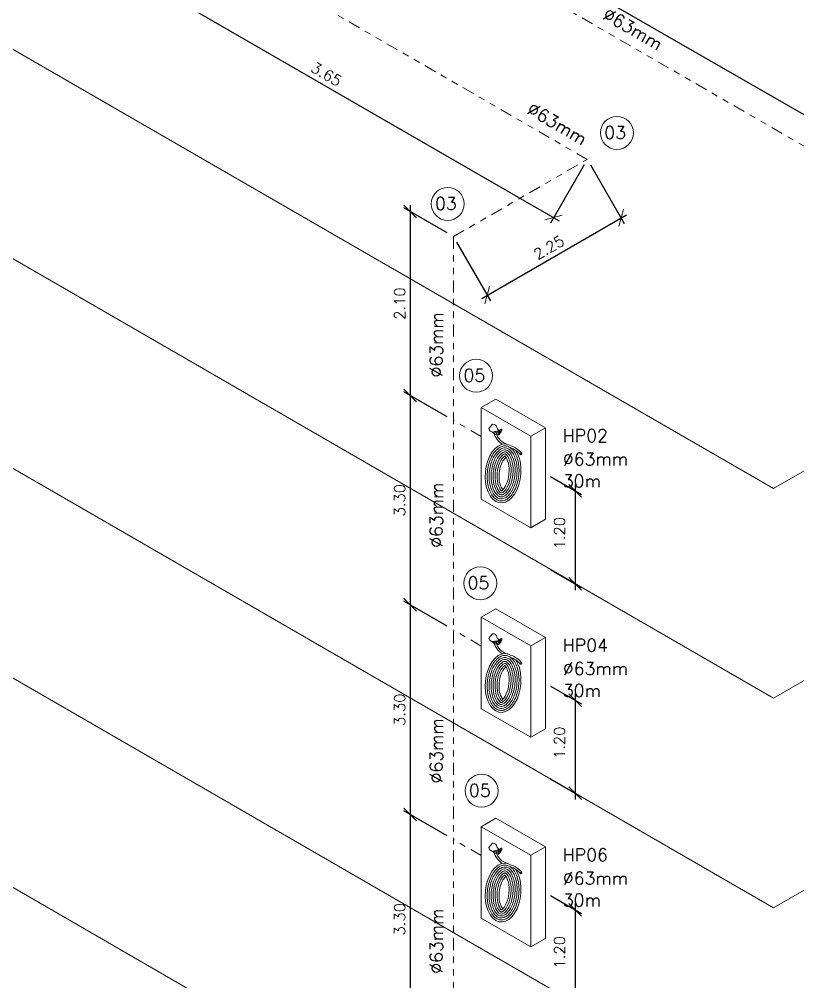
# Model space of a CAD drawing. Header units: millimetres. Extents: x 521 to 1055, y 261 to 520.
# Drawn here: x 968.72 to 980.99, y 366.15 to 381.31 of the extents above; entities that cross this region are included whole.
import ezdxf

# ---------------------------------------------------------------- set-up
doc = ezdxf.new("R2010")
doc.units = ezdxf.units.MM
doc.linetypes.add('CONTINU', pattern=[0])
doc.linetypes.add('DIVIDE2', pattern=[15.875, 6.35, -3.175, 0, -3.175, 0, -3.175])
doc.layers.add('0.1', color=8, linetype='Continuous', lineweight=13)
doc.styles.add('ROMANS', font='romans')
doc.dimstyles.new('Fares Eng - 50', dxfattribs={"dimscale": 2, "dimtxt": 0.085, "dimasz": 0.1, "dimexe": 0.05, "dimexo": 0.05, "dimgap": 0.04, "dimtad": 1, "dimzin": 4, "dimdsep": 46, "dimtxsty": 'ROMANS', "dimblk1": 'OBLIQUE', "dimblk2": 'OBLIQUE', "dimsah": 1, "dimcen": 0.05, "dimdle": 0.05, "dimclrd": 8, "dimclre": 8, "dimclrt": 8, "dimaunit": 1, "dimadec": 0, "dimazin": 0, "dimtfac": 1, "dimtix": 1, "dimtmove": 2, "dimatfit": 0, "dimldrblk": 'OPEN90', "dimfxl": 1, "dimtolj": 1, "dimtzin": 0, "dimarcsym": 0})

# ---------------------------------------------------------------- blocks, each defined once
blk = doc.blocks.new('_OBLIQUE')
at = {"color": 0, "linetype": 'ByBlock'}
blk.add_line((-0.5, -0.5), (0.5, 0.5), dxfattribs=at)
blk = doc.blocks.new('*D2271')
at = {"layer": '0.1', "color": 8, "lineweight": -2, "transparency": 16777216}
for p, q in [((974.879, 375.482), (974.879, 371.982)), ((975.461, 375.046), (974.779, 375.44)), ((975.461, 371.746), (974.779, 372.14))]:
    blk.add_line(p, q, dxfattribs=at)
at = {"layer": 'DEFPOINTS', "color": 0, "lineweight": -2, "transparency": 16777216}
for p in [(975.561, 374.988), (974.879, 372.082), (975.561, 371.688)]:
    blk.add_point(p, dxfattribs=at)
at = {"layer": '0.1', "color": 8, "lineweight": -2, "transparency": 16777216, "xscale": 0.2, "yscale": 0.2, "zscale": 0.2}
for p, rotation in [((974.879, 375.382), 90), ((974.879, 372.082), 270)]:
    blk.add_blockref('_OBLIQUE', p, dxfattribs=dict(at, rotation=rotation))
at = {"layer": '0.1', "color": 8, "transparency": 16777216, "insert": (974.714, 373.732), "char_height": 0.17, "attachment_point": 5, "rotation": 90, "style": 'ROMANS'}
blk.add_mtext('\\A1;3.30', dxfattribs=at)
blk = doc.blocks.new('_Open90')
at = {"color": 0, "linetype": 'ByBlock', "lineweight": -2}
for p, q in [((0, 0), (-1, 0)), ((-0.5, 0.5), (0, 0)), ((0, 0), (-0.5, -0.5))]:
    blk.add_line(p, q, dxfattribs=at)
blk = doc.blocks.new('*D2272')
at = {"layer": '0.1', "color": 8, "lineweight": -2, "transparency": 16777216}
for p, q in [((974.879, 378.377), (974.879, 375.282)), ((975.461, 377.941), (974.779, 378.334)), ((975.461, 375.046), (974.779, 375.44))]:
    blk.add_line(p, q, dxfattribs=at)
at = {"layer": 'DEFPOINTS', "color": 0, "lineweight": -2, "transparency": 16777216}
for p in [(975.561, 377.883), (974.879, 375.382), (975.561, 374.988)]:
    blk.add_point(p, dxfattribs=at)
at = {"layer": '0.1', "color": 8, "lineweight": -2, "transparency": 16777216, "xscale": 0.2, "yscale": 0.2, "zscale": 0.2}
for p, rotation in [((974.879, 378.277), 90), ((974.879, 375.382), 270)]:
    blk.add_blockref('_OBLIQUE', p, dxfattribs=dict(at, rotation=rotation))
at = {"layer": '0.1', "color": 8, "transparency": 16777216, "insert": (974.714, 376.829), "char_height": 0.17, "attachment_point": 5, "rotation": 90, "style": 'ROMANS'}
blk.add_mtext('\\A1;2.10', dxfattribs=at)
blk = doc.blocks.new('*D2273')
at = {"layer": '0.1', "color": 8, "linetype": 'CONTINU', "lineweight": -2, "transparency": 16777216}
for p, q in [((975.461, 371.746), (974.779, 372.14)), ((974.879, 372.182), (974.879, 368.682)), ((975.461, 368.446), (974.779, 368.84))]:
    blk.add_line(p, q, dxfattribs=at)
at = {"layer": 'DEFPOINTS', "color": 0, "linetype": 'CONTINU', "lineweight": -2, "transparency": 16777216}
for p in [(975.561, 371.688), (974.879, 368.782), (975.561, 368.388)]:
    blk.add_point(p, dxfattribs=at)
at = {"layer": '0.1', "color": 8, "linetype": 'CONTINU', "lineweight": -2, "transparency": 16777216, "xscale": 0.2, "yscale": 0.2, "zscale": 0.2}
for p, rotation in [((974.879, 372.082), 90), ((974.879, 368.782), 270)]:
    blk.add_blockref('_OBLIQUE', p, dxfattribs=dict(at, rotation=rotation))
at = {"layer": '0.1', "color": 8, "linetype": 'CONTINU', "lineweight": -2, "transparency": 16777216, "insert": (974.714, 370.432), "char_height": 0.17, "attachment_point": 5, "rotation": 90, "style": 'ROMANS'}
blk.add_mtext('\\A1;3.30', dxfattribs=at)
blk = doc.blocks.new('*D2274')
at = {"layer": '0.1', "color": 8, "linetype": 'CONTINU', "lineweight": -2, "transparency": 16777216}
for p, q in [((975.461, 368.446), (974.779, 368.84)), ((974.879, 368.882), (974.879, 365.382)), ((975.461, 365.146), (974.779, 365.54))]:
    blk.add_line(p, q, dxfattribs=at)
at = {"layer": 'DEFPOINTS', "color": 0, "linetype": 'CONTINU', "lineweight": -2, "transparency": 16777216}
for p in [(975.561, 368.388), (974.879, 365.482), (975.561, 365.088)]:
    blk.add_point(p, dxfattribs=at)
at = {"layer": '0.1', "color": 8, "linetype": 'CONTINU', "lineweight": -2, "transparency": 16777216, "xscale": 0.2, "yscale": 0.2, "zscale": 0.2}
for p, rotation in [((974.879, 368.782), 90), ((974.879, 365.482), 270)]:
    blk.add_blockref('_OBLIQUE', p, dxfattribs=dict(at, rotation=rotation))
at = {"layer": '0.1', "color": 8, "linetype": 'CONTINU', "lineweight": -2, "transparency": 16777216, "insert": (974.714, 367.132), "char_height": 0.17, "attachment_point": 5, "rotation": 90, "style": 'ROMANS'}
blk.add_mtext('\\A1;3.30', dxfattribs=at)
blk = doc.blocks.new('*D2284')
at = {"layer": '0.1', "color": 8, "linetype": 'CONTINU', "lineweight": -2, "transparency": 16777216}
for p, q in [((977.088, 367.506), (977.58, 367.223)), ((977.48, 367.381), (977.48, 365.716)), ((977.088, 366.042), (977.58, 365.759))]:
    blk.add_line(p, q, dxfattribs=at)
at = {"layer": 'DEFPOINTS', "color": 0, "linetype": 'CONTINU', "lineweight": -2, "transparency": 16777216}
for p in [(976.988, 367.564), (976.988, 366.1), (977.48, 365.816)]:
    blk.add_point(p, dxfattribs=at)
at = {"layer": '0.1', "color": 8, "linetype": 'CONTINU', "lineweight": -2, "transparency": 16777216, "xscale": 0.2, "yscale": 0.2, "zscale": 0.2}
for p, rotation in [((977.48, 367.281), 90), ((977.48, 365.816), 270)]:
    blk.add_blockref('_OBLIQUE', p, dxfattribs=dict(at, rotation=rotation))
at = {"layer": '0.1', "color": 8, "linetype": 'CONTINU', "lineweight": -2, "transparency": 16777216, "insert": (977.232, 366.612), "char_height": 0.17, "attachment_point": 5, "rotation": 90, "style": 'ROMANS'}
blk.add_mtext('\\A1;1.20', dxfattribs=at)
blk = doc.blocks.new('*D2285')
at = {"layer": '0.1', "color": 8, "linetype": 'CONTINU', "lineweight": -2, "transparency": 16777216}
for p, q in [((977.088, 370.806), (977.58, 370.523)), ((977.48, 370.681), (977.48, 369.016)), ((977.088, 369.342), (977.58, 369.059))]:
    blk.add_line(p, q, dxfattribs=at)
at = {"layer": 'DEFPOINTS', "color": 0, "linetype": 'CONTINU', "lineweight": -2, "transparency": 16777216}
for p in [(976.988, 370.864), (976.988, 369.4), (977.48, 369.116)]:
    blk.add_point(p, dxfattribs=at)
at = {"layer": '0.1', "color": 8, "linetype": 'CONTINU', "lineweight": -2, "transparency": 16777216, "xscale": 0.2, "yscale": 0.2, "zscale": 0.2}
for p, rotation in [((977.48, 370.581), 90), ((977.48, 369.116), 270)]:
    blk.add_blockref('_OBLIQUE', p, dxfattribs=dict(at, rotation=rotation))
at = {"layer": '0.1', "color": 8, "linetype": 'CONTINU', "lineweight": -2, "transparency": 16777216, "insert": (977.232, 369.912), "char_height": 0.17, "attachment_point": 5, "rotation": 90, "style": 'ROMANS'}
blk.add_mtext('\\A1;1.20', dxfattribs=at)
blk = doc.blocks.new('*D2286')
at = {"layer": '0.1', "color": 8, "linetype": 'CONTINU', "lineweight": -2, "transparency": 16777216}
for p, q in [((977.088, 374.106), (977.58, 373.823)), ((977.48, 373.981), (977.48, 372.316)), ((977.088, 372.642), (977.58, 372.359))]:
    blk.add_line(p, q, dxfattribs=at)
at = {"layer": 'DEFPOINTS', "color": 0, "linetype": 'CONTINU', "lineweight": -2, "transparency": 16777216}
for p in [(976.988, 374.164), (976.988, 372.7), (977.48, 372.416)]:
    blk.add_point(p, dxfattribs=at)
at = {"layer": '0.1', "color": 8, "linetype": 'CONTINU', "lineweight": -2, "transparency": 16777216, "xscale": 0.2, "yscale": 0.2, "zscale": 0.2}
for p, rotation in [((977.48, 373.881), 90), ((977.48, 372.416), 270)]:
    blk.add_blockref('_OBLIQUE', p, dxfattribs=dict(at, rotation=rotation))
at = {"layer": '0.1', "color": 8, "linetype": 'CONTINU', "lineweight": -2, "transparency": 16777216, "insert": (977.232, 373.212), "char_height": 0.17, "attachment_point": 5, "rotation": 90, "style": 'ROMANS'}
blk.add_mtext('\\A1;1.20', dxfattribs=at)
blk = doc.blocks.new('*D3155')
at = {"layer": '0.1', "color": 8, "linetype": 'CONTINU', "lineweight": -2, "transparency": 16777216}
for p, q in [((971.821, 384.772), (972.034, 385.142)), ((984.031, 378.1), (971.898, 385.105)), ((983.781, 377.867), (983.994, 378.236))]:
    blk.add_line(p, q, dxfattribs=at)
at = {"layer": 'DEFPOINTS', "color": 0, "linetype": 'CONTINU', "lineweight": -2, "transparency": 16777216}
for p in [(971.984, 385.055), (971.771, 384.686), (983.731, 377.78)]:
    blk.add_point(p, dxfattribs=at)
at = {"layer": '0.1', "color": 8, "linetype": 'CONTINU', "lineweight": -2, "transparency": 16777216, "xscale": 0.2, "yscale": 0.2, "zscale": 0.2}
for p, rotation in [((971.984, 385.055), 150.0000000000025), ((983.944, 378.15), 330.0000000000025)]:
    blk.add_blockref('_OBLIQUE', p, dxfattribs=dict(at, rotation=rotation))
at = {"layer": '0.1', "color": 8, "linetype": 'CONTINU', "lineweight": -2, "transparency": 16777216, "insert": (978.047, 381.745), "char_height": 0.17, "attachment_point": 5, "rotation": 330, "style": 'ROMANS'}
blk.add_mtext('\\A1;6.65', dxfattribs=at)
blk = doc.blocks.new('*D3157')
at = {"layer": '0.1', "color": 8, "linetype": 'CONTINU', "lineweight": -2, "transparency": 16777216}
for p, q in [((970.291, 383.243), (969.761, 382.326)), ((969.725, 382.463), (977.225, 378.132)), ((977.618, 379.013), (977.089, 378.096))]:
    blk.add_line(p, q, dxfattribs=at)
at = {"layer": 'DEFPOINTS', "color": 0, "linetype": 'CONTINU', "lineweight": -2, "transparency": 16777216}
for p in [(970.341, 383.33), (977.668, 379.099), (977.139, 378.182)]:
    blk.add_point(p, dxfattribs=at)
at = {"layer": '0.1', "color": 8, "linetype": 'CONTINU', "lineweight": -2, "transparency": 16777216, "xscale": 0.2, "yscale": 0.2, "zscale": 0.2}
for p, rotation in [((969.811, 382.413), 150.0000000000027), ((977.139, 378.182), 330.0000000000027)]:
    blk.add_blockref('_OBLIQUE', p, dxfattribs=dict(at, rotation=rotation))
at = {"layer": '0.1', "color": 8, "linetype": 'CONTINU', "lineweight": -2, "transparency": 16777216, "insert": (973.558, 380.441), "char_height": 0.17, "attachment_point": 5, "rotation": 330, "style": 'ROMANS'}
blk.add_mtext('\\A1;3.65', dxfattribs=at)
blk = doc.blocks.new('*D3158')
at = {"layer": '0.1', "color": 8, "linetype": 'CONTINU', "lineweight": -2, "transparency": 16777216}
for p, q in [((977.718, 379.013), (978.251, 378.09)), ((976.007, 376.91), (978.287, 378.227)), ((975.611, 377.796), (976.144, 376.874))]:
    blk.add_line(p, q, dxfattribs=at)
at = {"layer": 'DEFPOINTS', "color": 0, "linetype": 'CONTINU', "lineweight": -2, "transparency": 16777216}
for p in [(977.668, 379.099), (978.201, 378.177), (975.561, 377.883)]:
    blk.add_point(p, dxfattribs=at)
at = {"layer": '0.1', "color": 8, "linetype": 'CONTINU', "lineweight": -2, "transparency": 16777216, "xscale": 0.2, "yscale": 0.2, "zscale": 0.2}
for p, rotation in [((978.201, 378.177), 29.99999999999559), ((976.094, 376.96), 209.9999999999956)]:
    blk.add_blockref('_OBLIQUE', p, dxfattribs=dict(at, rotation=rotation))
at = {"layer": '0.1', "color": 8, "linetype": 'CONTINU', "lineweight": -2, "transparency": 16777216, "insert": (977.065, 377.712), "char_height": 0.17, "attachment_point": 5, "rotation": 30, "style": 'ROMANS'}
blk.add_mtext('\\A1;2.25', dxfattribs=at)

msp = doc.modelspace()

# ---------------------------------------------------------------- linework, layer by layer
at = {"layer": '0.1', "color": 8}
for p, q in [((980.60132, 373.91416), (953.04975, 389.82106)), ((980.60132, 370.61416), (953.04975, 386.52106)), ((980.60132, 367.31416), (953.04975, 383.22106)), ((980.60132, 373.91416), (993.25196, 381.21802)), ((980.60132, 364.01416), (953.04975, 379.92106)), ((980.60132, 370.61416), (993.25196, 377.91802)), ((980.60132, 360.71416), (953.04975, 376.62106)), ((975.99888, 375.19004), (976.22855, 375.32264)), ((977.00855, 374.87231), (976.22855, 375.32264)), ((975.99888, 375.19004), (976.77888, 374.73971)), ((975.99888, 375.19004), (975.99888, 373.74898)), ((976.17617, 374.92911), (976.12049, 374.86102)), ((976.77888, 374.73971), (977.00855, 374.87231)), ((977.00855, 373.43124), (977.00855, 374.87231)), ((976.23727, 374.83695), (976.23756, 374.83678)), ((976.28349, 374.799), (976.2603, 374.77791)), ((976.27696, 374.81374), (976.26366, 374.8203)), ((976.27923, 374.81906), (976.26771, 374.82571)), ((976.28968, 374.79643), (976.28536, 374.7704)), ((976.29287, 374.81574), (976.29727, 374.84243)), ((976.29907, 374.81329), (976.32108, 374.83366)), ((976.77888, 374.73971), (976.77888, 373.29864)), ((980.60132, 367.31416), (993.25196, 374.61802)), ((975.99888, 371.89004), (976.22855, 372.02264)), ((977.00855, 371.57231), (976.22855, 372.02264)), ((975.99888, 371.89004), (976.77888, 371.43971)), ((975.99888, 371.89004), (975.99888, 370.44898)), ((976.17617, 371.62911), (976.12049, 371.56102)), ((976.23727, 371.53695), (976.23756, 371.53678)), ((976.27923, 371.51906), (976.26771, 371.52571)), ((976.29287, 371.51574), (976.29727, 371.54243)), ((976.29907, 371.51329), (976.32108, 371.53366)), ((976.77888, 371.43971), (977.00855, 371.57231)), ((977.00855, 370.13124), (977.00855, 371.57231)), ((976.28349, 371.499), (976.2603, 371.47791)), ((976.27696, 371.51374), (976.26366, 371.5203)), ((976.28968, 371.49643), (976.28536, 371.4704)), ((976.77888, 371.43971), (976.77888, 369.99864)), ((975.99888, 368.59004), (976.22855, 368.72264)), ((977.00855, 368.27231), (976.22855, 368.72264)), ((975.99888, 368.59004), (976.77888, 368.13971)), ((975.99888, 368.59004), (975.99888, 367.14898)), ((976.17617, 368.32911), (976.12049, 368.26102)), ((976.23727, 368.23695), (976.23756, 368.23678)), ((976.28349, 368.199), (976.2603, 368.17791)), ((976.27696, 368.21374), (976.26366, 368.2203)), ((976.27923, 368.21906), (976.26771, 368.22571)), ((976.28968, 368.19643), (976.28536, 368.1704)), ((976.29287, 368.21574), (976.29727, 368.24243)), ((976.29907, 368.21329), (976.32108, 368.23366)), ((976.77888, 368.13971), (977.00855, 368.27231)), ((977.00855, 366.83124), (977.00855, 368.27231)), ((976.77888, 368.13971), (976.77888, 366.69864))]:
    msp.add_line(p, q, dxfattribs=at)
at = {"layer": '0.1', "color": 254, "linetype": 'DIVIDE2', "ltscale": 0.03}
for p, q in [((983.73117, 377.78042), (971.77089, 384.68569)), ((977.6681, 379.09928), (970.34069, 383.32976)), ((975.56105, 377.88277), (977.6681, 379.09928)), ((975.56105, 377.88277), (975.56105, 351.8882)), ((975.99888, 374.73542), (975.56105, 374.9882)), ((975.99888, 371.43542), (975.56105, 371.6882)), ((975.99888, 368.13542), (975.56105, 368.3882))]:
    msp.add_line(p, q, dxfattribs=at)
at = {"layer": '0.1', "color": 8}
for points in [[(977.00855, 373.43124), (976.77888, 373.29864), (975.99888, 373.74898)], [(977.00855, 370.13124), (976.77888, 369.99864), (975.99888, 370.44898)], [(977.00855, 366.83124), (976.77888, 366.69864), (975.99888, 367.14898)]]:
    msp.add_lwpolyline(points, dxfattribs=at)
at = {"layer": '0.1', "color": 8, "linetype": 'Continuous'}
for centre in [(978.13708, 379.51694), (975.47046, 378.39833), (975.91799, 375.69241), (975.98298, 372.42442), (976.00464, 369.15642)]:
    msp.add_circle(centre, 0.25988, dxfattribs=at)
at = {"layer": '0.1', "color": 8}
for centre, radius, start, end in [((976.1826, 374.86704), 0.0624, 185.538833, 297.14844), ((976.1826, 374.86704), 0.0624, 7.953227, 95.916387), ((976.30435, 374.89493), 0.06296, 197.807499, 241.159892), ((976.1165, 374.71106), 0.1065, 34.264177, 65.508195), ((976.47787, 374.85519), 0.2841, 193.034159, 238.483063), ((976.22654, 374.75048), 0.06296, 61.341925, 104.217642), ((976.47787, 374.85519), 0.2529, 193.034159, 256.569338), ((976.24983, 374.80436), 0.01657, 149.385657, 212.525066), ((976.26719, 374.82188), 0.00386, 82.296406, 204.235752), ((976.3698, 374.26264), 0.30839, 38.352896, 72.786931), ((976.3698, 374.26264), 0.33959, 38.352896, 72.786931), ((976.1826, 371.56704), 0.0624, 185.538833, 297.14844), ((976.1826, 371.56704), 0.0624, 7.953227, 95.916387), ((976.30435, 371.59493), 0.06296, 197.807499, 241.159892), ((976.26719, 371.52188), 0.00386, 82.296406, 204.235752), ((976.1165, 371.41106), 0.1065, 34.264177, 65.508195), ((976.47787, 371.55519), 0.2841, 193.034159, 238.483063), ((976.22654, 371.45048), 0.06296, 61.341925, 104.217642), ((976.47787, 371.55519), 0.2529, 193.034159, 256.569338), ((976.24983, 371.50436), 0.01657, 149.385657, 212.525066), ((976.3698, 370.96264), 0.30839, 38.352896, 72.786931), ((976.3698, 370.96264), 0.33959, 38.352896, 72.786931), ((976.1826, 368.26704), 0.0624, 185.538833, 297.14844), ((976.1165, 368.11106), 0.1065, 34.264177, 65.508195), ((976.1826, 368.26704), 0.0624, 7.953227, 95.916387), ((976.47787, 368.25519), 0.2841, 193.034159, 238.483063), ((976.22654, 368.15048), 0.06296, 61.341925, 104.217642), ((976.47787, 368.25519), 0.2529, 193.034159, 256.569338), ((976.24983, 368.20436), 0.01657, 149.385657, 212.525066), ((976.30435, 368.29493), 0.06296, 197.807499, 241.159892), ((976.26719, 368.22188), 0.00386, 82.296406, 204.235752), ((976.3698, 367.66264), 0.30839, 38.352896, 72.786931), ((976.3698, 367.66264), 0.33959, 38.352896, 72.786931)]:
    msp.add_arc(centre, radius, start, end, dxfattribs=at)
at = {"layer": '0.1', "color": 8, "extrusion": (0, 0, -1)}
for centre, major_axis, ratio in [((976.22124, 374.783), (0.01677, 0.01086), 0.66520438), ((976.26562, 374.82272), (-0.00859, -0.01716), 0.25559172), ((976.29128, 374.80609), (0.02838, 0.04733), 0.2938919), ((976.29128, 374.80609), (0.00627, 0.01045), 0.44345476), ((976.62657, 374.46144), (0.0116, 0.0087), 0.82211734), ((976.26562, 371.52272), (-0.00859, -0.01716), 0.25559172), ((976.29128, 371.50609), (0.02838, 0.04733), 0.2938919), ((976.22124, 371.483), (0.01677, 0.01086), 0.66520438), ((976.29128, 371.50609), (0.00627, 0.01045), 0.44345476), ((976.62657, 371.16144), (0.0116, 0.0087), 0.82211734), ((976.22124, 368.183), (0.01677, 0.01086), 0.66520438), ((976.26562, 368.22272), (-0.00859, -0.01716), 0.25559172), ((976.29128, 368.20609), (0.02838, 0.04733), 0.2938919), ((976.29128, 368.20609), (0.00627, 0.01045), 0.44345476), ((976.62657, 367.86144), (0.0116, 0.0087), 0.82211734)]:
    msp.add_ellipse(centre, major_axis=major_axis, ratio=ratio, dxfattribs=at)
for centre in [(976.34283, 374.154), (976.34283, 370.854), (976.34283, 367.554)]:
    msp.add_ellipse(centre, major_axis=(0.0444, 0.46329), ratio=0.60251599, start_param=0.59697698, end_param=6.59329494, dxfattribs=at)
at = {"layer": '0.1', "color": 8}
for points, knots in [([(976.38425, 374.58623), (976.40213, 374.58451), (976.42057, 374.57925), (976.45802, 374.55922), (976.47697, 374.54433), (976.53026, 374.48428), (976.5609, 374.42158), (976.5944, 374.27865), (976.59797, 374.20393), (976.58385, 374.05652), (976.56615, 373.98384), (976.50611, 373.84988), (976.46412, 373.79413), (976.4004, 373.74529), (976.37896, 373.73428), (976.33839, 373.72172), (976.31929, 373.72006), (976.28353, 373.72348), (976.2651, 373.72874), (976.22765, 373.74878), (976.2087, 373.76366), (976.15541, 373.82372), (976.12477, 373.88642), (976.09127, 374.02935), (976.08769, 374.10407), (976.10181, 374.25147), (976.11952, 374.32415), (976.17955, 374.45812), (976.22154, 374.51386), (976.28527, 374.5627), (976.3067, 374.57372), (976.34727, 374.58628), (976.36637, 374.58794), (976.38425, 374.58623)], [0, 0, 0, 0, 0.26179939, 0.26179939, 0.52359878, 0.52359878, 1.04719755, 1.04719755, 1.57079633, 1.57079633, 2.0943951, 2.0943951, 2.61799388, 2.61799388, 2.87979327, 2.87979327, 3.14159265, 3.14159265, 3.40339204, 3.40339204, 3.66519143, 3.66519143, 4.1887902, 4.1887902, 4.71238898, 4.71238898, 5.23598776, 5.23598776, 5.75958653, 5.75958653, 6.02138592, 6.02138592, 6.28318531, 6.28318531, 6.28318531, 6.28318531]), ([(976.38127, 374.55517), (976.39515, 374.55384), (976.40937, 374.54986), (976.43978, 374.53359), (976.45585, 374.52112), (976.50247, 374.46858), (976.5314, 374.41071), (976.56314, 374.27527), (976.56663, 374.20388), (976.55308, 374.06253), (976.53588, 373.99259), (976.47944, 373.86665), (976.43992, 373.8149), (976.38403, 373.77206), (976.36591, 373.7629), (976.333, 373.75271), (976.31826, 373.7515), (976.29052, 373.75416), (976.27629, 373.75814), (976.24588, 373.7744), (976.22981, 373.78688), (976.18319, 373.83941), (976.15427, 373.89728), (976.12252, 374.03272), (976.11904, 374.10412), (976.13258, 374.24547), (976.14979, 374.31541), (976.20622, 374.44135), (976.24574, 374.4931), (976.30163, 374.53594), (976.31975, 374.5451), (976.35266, 374.55529), (976.3674, 374.5565), (976.38127, 374.55517)], [0, 0, 0, 0, 0.26179939, 0.26179939, 0.52359878, 0.52359878, 1.04719755, 1.04719755, 1.57079633, 1.57079633, 2.0943951, 2.0943951, 2.61799388, 2.61799388, 2.87979327, 2.87979327, 3.14159265, 3.14159265, 3.40339204, 3.40339204, 3.66519143, 3.66519143, 4.1887902, 4.1887902, 4.71238898, 4.71238898, 5.23598776, 5.23598776, 5.75958653, 5.75958653, 6.02138592, 6.02138592, 6.28318531, 6.28318531, 6.28318531, 6.28318531]), ([(976.3783, 374.52411), (976.3883, 374.52315), (976.3982, 374.52045), (976.42152, 374.50798), (976.43476, 374.49788), (976.47466, 374.45292), (976.5019, 374.39984), (976.53189, 374.27191), (976.53528, 374.20385), (976.52231, 374.0685), (976.50557, 374.00125), (976.4528, 373.8835), (976.41571, 373.83564), (976.36767, 373.79883), (976.35283, 373.79151), (976.32763, 373.78371), (976.31736, 373.78293), (976.29737, 373.78484), (976.28746, 373.78755), (976.26415, 373.80002), (976.25091, 373.81011), (976.211, 373.85508), (976.18376, 373.90816), (976.15378, 374.03609), (976.15038, 374.10414), (976.16335, 374.23949), (976.18009, 374.30675), (976.23286, 374.42449), (976.26996, 374.47235), (976.31799, 374.50916), (976.33283, 374.51649), (976.35803, 374.52429), (976.3683, 374.52507), (976.3783, 374.52411)], [0, 0, 0, 0, 0.26179939, 0.26179939, 0.52359878, 0.52359878, 1.04719755, 1.04719755, 1.57079633, 1.57079633, 2.0943951, 2.0943951, 2.61799388, 2.61799388, 2.87979327, 2.87979327, 3.14159265, 3.14159265, 3.40339204, 3.40339204, 3.66519143, 3.66519143, 4.1887902, 4.1887902, 4.71238898, 4.71238898, 5.23598776, 5.23598776, 5.75958653, 5.75958653, 6.02138592, 6.02138592, 6.28318531, 6.28318531, 6.28318531, 6.28318531]), ([(976.37532, 374.49305), (976.38172, 374.49244), (976.38708, 374.49102), (976.40321, 374.48239), (976.41369, 374.47462), (976.44679, 374.43732), (976.47241, 374.38895), (976.50063, 374.26856), (976.50394, 374.20386), (976.49154, 374.07445), (976.47521, 374.00981), (976.42621, 373.90047), (976.39144, 373.85635), (976.35134, 373.82562), (976.3397, 373.8201), (976.32232, 373.81472), (976.31674, 373.81433), (976.30394, 373.81556), (976.29859, 373.81698), (976.28245, 373.82561), (976.27198, 373.83338), (976.23887, 373.87068), (976.21326, 373.91905), (976.18504, 374.03944), (976.18173, 374.10414), (976.19413, 374.23354), (976.21045, 374.29819), (976.25945, 374.40753), (976.29423, 374.45164), (976.33433, 374.48237), (976.34596, 374.48789), (976.36335, 374.49327), (976.36892, 374.49367), (976.37532, 374.49305)], [0, 0, 0, 0, 0.26179939, 0.26179939, 0.52359878, 0.52359878, 1.04719755, 1.04719755, 1.57079633, 1.57079633, 2.0943951, 2.0943951, 2.61799388, 2.61799388, 2.87979327, 2.87979327, 3.14159265, 3.14159265, 3.40339204, 3.40339204, 3.66519143, 3.66519143, 4.1887902, 4.1887902, 4.71238898, 4.71238898, 5.23598776, 5.23598776, 5.75958653, 5.75958653, 6.02138592, 6.02138592, 6.28318531, 6.28318531, 6.28318531, 6.28318531]), ([(976.37235, 374.462), (976.37583, 374.46166), (976.37606, 374.46153), (976.38479, 374.45686), (976.39269, 374.45127), (976.41877, 374.42188), (976.44292, 374.37805), (976.46936, 374.26522), (976.4726, 374.2039), (976.46076, 374.08036), (976.4448, 374.01823), (976.39969, 373.91756), (976.36703, 373.87695), (976.33508, 373.85247), (976.32644, 373.84866), (976.31713, 373.84578), (976.3168, 373.84567), (976.30983, 373.84633), (976.3096, 373.84647), (976.30087, 373.85114), (976.29297, 373.85672), (976.26689, 373.88611), (976.24275, 373.92995), (976.2163, 374.04278), (976.21306, 374.1041), (976.2249, 374.22763), (976.24087, 374.28977), (976.28598, 374.39043), (976.31864, 374.43104), (976.35059, 374.45553), (976.35922, 374.45934), (976.36854, 374.46222), (976.36886, 374.46233), (976.37235, 374.462)], [0, 0, 0, 0, 0.26179939, 0.26179939, 0.52359878, 0.52359878, 1.04719755, 1.04719755, 1.57079633, 1.57079633, 2.0943951, 2.0943951, 2.61799388, 2.61799388, 2.87979327, 2.87979327, 3.14159265, 3.14159265, 3.40339204, 3.40339204, 3.66519143, 3.66519143, 4.1887902, 4.1887902, 4.71238898, 4.71238898, 5.23598776, 5.23598776, 5.75958653, 5.75958653, 6.02138592, 6.02138592, 6.28318531, 6.28318531, 6.28318531, 6.28318531]), ([(976.31647, 373.87875), (976.31404, 373.88066), (976.31091, 373.88351), (976.29533, 373.90107), (976.27224, 373.94086), (976.24756, 374.04611), (976.2444, 374.104), (976.25568, 374.22178), (976.27137, 374.28155), (976.31241, 374.37313), (976.3435, 374.41078), (976.36301, 374.42574), (976.36665, 374.42794), (976.36919, 374.42925)], [3.52459591, 3.52459591, 3.52459591, 3.52459591, 3.66519143, 3.66519143, 4.1887902, 4.1887902, 4.71238898, 4.71238898, 5.23598776, 5.23598776, 5.75958653, 5.75958653, 5.89863023, 5.89863023, 5.89863023, 5.89863023]), ([(976.36919, 374.42925), (976.37162, 374.42733), (976.37475, 374.42448), (976.39033, 374.40693), (976.41343, 374.36714), (976.4381, 374.26188), (976.44127, 374.204), (976.42998, 374.08622), (976.41429, 374.02645), (976.37325, 373.93487), (976.34217, 373.89721), (976.32265, 373.88226), (976.31901, 373.88006), (976.31647, 373.87875)], [0.38300325, 0.38300325, 0.38300325, 0.38300325, 0.52359878, 0.52359878, 1.04719755, 1.04719755, 1.57079633, 1.57079633, 2.0943951, 2.0943951, 2.61799388, 2.61799388, 2.75703757, 2.75703757, 2.75703757, 2.75703757]), ([(976.33577, 373.90327), (976.33348, 373.90507), (976.32439, 373.9139), (976.30053, 373.96245), (976.289, 373.99832), (976.27783, 374.07596), (976.27705, 374.11746), (976.2851, 374.20187), (976.29459, 374.24446), (976.31983, 374.31774), (976.33641, 374.34767), (976.36974, 374.39246), (976.38151, 374.4005), (976.38348, 374.40151)], [3.52459591, 3.52459591, 3.52459591, 3.52459591, 3.92026829, 3.92026829, 4.31594068, 4.31594068, 4.71161307, 4.71161307, 5.10728545, 5.10728545, 5.50295784, 5.50295784, 5.89863023, 5.89863023, 5.89863023, 5.89863023]), ([(976.38425, 371.28623), (976.40213, 371.28451), (976.42057, 371.27925), (976.45802, 371.25922), (976.47697, 371.24433), (976.53026, 371.18428), (976.5609, 371.12158), (976.5944, 370.97865), (976.59797, 370.90393), (976.58385, 370.75652), (976.56615, 370.68384), (976.50611, 370.54988), (976.46412, 370.49413), (976.4004, 370.44529), (976.37896, 370.43428), (976.33839, 370.42172), (976.31929, 370.42006), (976.28353, 370.42348), (976.2651, 370.42874), (976.22765, 370.44878), (976.2087, 370.46366), (976.15541, 370.52372), (976.12477, 370.58642), (976.09127, 370.72935), (976.08769, 370.80407), (976.10181, 370.95147), (976.11952, 371.02415), (976.17955, 371.15812), (976.22154, 371.21386), (976.28527, 371.2627), (976.3067, 371.27372), (976.34727, 371.28628), (976.36637, 371.28794), (976.38425, 371.28623)], [0, 0, 0, 0, 0.26179939, 0.26179939, 0.52359878, 0.52359878, 1.04719755, 1.04719755, 1.57079633, 1.57079633, 2.0943951, 2.0943951, 2.61799388, 2.61799388, 2.87979327, 2.87979327, 3.14159265, 3.14159265, 3.40339204, 3.40339204, 3.66519143, 3.66519143, 4.1887902, 4.1887902, 4.71238898, 4.71238898, 5.23598776, 5.23598776, 5.75958653, 5.75958653, 6.02138592, 6.02138592, 6.28318531, 6.28318531, 6.28318531, 6.28318531]), ([(976.38127, 371.25517), (976.39515, 371.25384), (976.40937, 371.24986), (976.43978, 371.23359), (976.45585, 371.22112), (976.50247, 371.16858), (976.5314, 371.11071), (976.56314, 370.97527), (976.56663, 370.90388), (976.55308, 370.76253), (976.53588, 370.69259), (976.47944, 370.56665), (976.43992, 370.5149), (976.38403, 370.47206), (976.36591, 370.4629), (976.333, 370.45271), (976.31826, 370.4515), (976.29052, 370.45416), (976.27629, 370.45814), (976.24588, 370.4744), (976.22981, 370.48688), (976.18319, 370.53941), (976.15427, 370.59728), (976.12252, 370.73272), (976.11904, 370.80412), (976.13258, 370.94547), (976.14979, 371.01541), (976.20622, 371.14135), (976.24574, 371.1931), (976.30163, 371.23594), (976.31975, 371.2451), (976.35266, 371.25529), (976.3674, 371.2565), (976.38127, 371.25517)], [0, 0, 0, 0, 0.26179939, 0.26179939, 0.52359878, 0.52359878, 1.04719755, 1.04719755, 1.57079633, 1.57079633, 2.0943951, 2.0943951, 2.61799388, 2.61799388, 2.87979327, 2.87979327, 3.14159265, 3.14159265, 3.40339204, 3.40339204, 3.66519143, 3.66519143, 4.1887902, 4.1887902, 4.71238898, 4.71238898, 5.23598776, 5.23598776, 5.75958653, 5.75958653, 6.02138592, 6.02138592, 6.28318531, 6.28318531, 6.28318531, 6.28318531]), ([(976.3783, 371.22411), (976.3883, 371.22315), (976.3982, 371.22045), (976.42152, 371.20798), (976.43476, 371.19788), (976.47466, 371.15292), (976.5019, 371.09984), (976.53189, 370.97191), (976.53528, 370.90385), (976.52231, 370.7685), (976.50557, 370.70125), (976.4528, 370.5835), (976.41571, 370.53564), (976.36767, 370.49883), (976.35283, 370.49151), (976.32763, 370.48371), (976.31736, 370.48293), (976.29737, 370.48484), (976.28746, 370.48755), (976.26415, 370.50002), (976.25091, 370.51011), (976.211, 370.55508), (976.18376, 370.60816), (976.15378, 370.73609), (976.15038, 370.80414), (976.16335, 370.93949), (976.18009, 371.00675), (976.23286, 371.12449), (976.26996, 371.17235), (976.31799, 371.20916), (976.33283, 371.21649), (976.35803, 371.22429), (976.3683, 371.22507), (976.3783, 371.22411)], [0, 0, 0, 0, 0.26179939, 0.26179939, 0.52359878, 0.52359878, 1.04719755, 1.04719755, 1.57079633, 1.57079633, 2.0943951, 2.0943951, 2.61799388, 2.61799388, 2.87979327, 2.87979327, 3.14159265, 3.14159265, 3.40339204, 3.40339204, 3.66519143, 3.66519143, 4.1887902, 4.1887902, 4.71238898, 4.71238898, 5.23598776, 5.23598776, 5.75958653, 5.75958653, 6.02138592, 6.02138592, 6.28318531, 6.28318531, 6.28318531, 6.28318531]), ([(976.37532, 371.19305), (976.38172, 371.19244), (976.38708, 371.19102), (976.40321, 371.18239), (976.41369, 371.17462), (976.44679, 371.13732), (976.47241, 371.08895), (976.50063, 370.96856), (976.50394, 370.90386), (976.49154, 370.77445), (976.47521, 370.70981), (976.42621, 370.60047), (976.39144, 370.55635), (976.35134, 370.52562), (976.3397, 370.5201), (976.32232, 370.51472), (976.31674, 370.51433), (976.30394, 370.51556), (976.29859, 370.51698), (976.28245, 370.52561), (976.27198, 370.53338), (976.23887, 370.57068), (976.21326, 370.61905), (976.18504, 370.73944), (976.18173, 370.80414), (976.19413, 370.93354), (976.21045, 370.99819), (976.25945, 371.10753), (976.29423, 371.15164), (976.33433, 371.18237), (976.34596, 371.18789), (976.36335, 371.19327), (976.36892, 371.19367), (976.37532, 371.19305)], [0, 0, 0, 0, 0.26179939, 0.26179939, 0.52359878, 0.52359878, 1.04719755, 1.04719755, 1.57079633, 1.57079633, 2.0943951, 2.0943951, 2.61799388, 2.61799388, 2.87979327, 2.87979327, 3.14159265, 3.14159265, 3.40339204, 3.40339204, 3.66519143, 3.66519143, 4.1887902, 4.1887902, 4.71238898, 4.71238898, 5.23598776, 5.23598776, 5.75958653, 5.75958653, 6.02138592, 6.02138592, 6.28318531, 6.28318531, 6.28318531, 6.28318531]), ([(976.37235, 371.162), (976.37583, 371.16166), (976.37606, 371.16153), (976.38479, 371.15686), (976.39269, 371.15127), (976.41877, 371.12188), (976.44292, 371.07805), (976.46936, 370.96522), (976.4726, 370.9039), (976.46076, 370.78036), (976.4448, 370.71823), (976.39969, 370.61756), (976.36703, 370.57695), (976.33508, 370.55247), (976.32644, 370.54866), (976.31713, 370.54578), (976.3168, 370.54567), (976.30983, 370.54633), (976.3096, 370.54647), (976.30087, 370.55114), (976.29297, 370.55672), (976.26689, 370.58611), (976.24275, 370.62995), (976.2163, 370.74278), (976.21306, 370.8041), (976.2249, 370.92763), (976.24087, 370.98977), (976.28598, 371.09043), (976.31864, 371.13104), (976.35059, 371.15553), (976.35922, 371.15934), (976.36854, 371.16222), (976.36886, 371.16233), (976.37235, 371.162)], [0, 0, 0, 0, 0.26179939, 0.26179939, 0.52359878, 0.52359878, 1.04719755, 1.04719755, 1.57079633, 1.57079633, 2.0943951, 2.0943951, 2.61799388, 2.61799388, 2.87979327, 2.87979327, 3.14159265, 3.14159265, 3.40339204, 3.40339204, 3.66519143, 3.66519143, 4.1887902, 4.1887902, 4.71238898, 4.71238898, 5.23598776, 5.23598776, 5.75958653, 5.75958653, 6.02138592, 6.02138592, 6.28318531, 6.28318531, 6.28318531, 6.28318531]), ([(976.31647, 370.57875), (976.31404, 370.58066), (976.31091, 370.58351), (976.29533, 370.60107), (976.27224, 370.64086), (976.24756, 370.74611), (976.2444, 370.804), (976.25568, 370.92178), (976.27137, 370.98155), (976.31241, 371.07313), (976.3435, 371.11078), (976.36301, 371.12574), (976.36665, 371.12794), (976.36919, 371.12925)], [3.52459591, 3.52459591, 3.52459591, 3.52459591, 3.66519143, 3.66519143, 4.1887902, 4.1887902, 4.71238898, 4.71238898, 5.23598776, 5.23598776, 5.75958653, 5.75958653, 5.89863023, 5.89863023, 5.89863023, 5.89863023]), ([(976.33577, 370.60327), (976.33348, 370.60507), (976.32439, 370.6139), (976.30053, 370.66245), (976.289, 370.69832), (976.27783, 370.77596), (976.27705, 370.81746), (976.2851, 370.90187), (976.29459, 370.94446), (976.31983, 371.01774), (976.33641, 371.04767), (976.36974, 371.09246), (976.38151, 371.1005), (976.38348, 371.10151)], [3.52459591, 3.52459591, 3.52459591, 3.52459591, 3.92026829, 3.92026829, 4.31594068, 4.31594068, 4.71161307, 4.71161307, 5.10728545, 5.10728545, 5.50295784, 5.50295784, 5.89863023, 5.89863023, 5.89863023, 5.89863023]), ([(976.36919, 371.12925), (976.37162, 371.12733), (976.37475, 371.12448), (976.39033, 371.10693), (976.41343, 371.06714), (976.4381, 370.96188), (976.44127, 370.904), (976.42998, 370.78622), (976.41429, 370.72645), (976.37325, 370.63487), (976.34217, 370.59721), (976.32265, 370.58226), (976.31901, 370.58006), (976.31647, 370.57875)], [0.38300325, 0.38300325, 0.38300325, 0.38300325, 0.52359878, 0.52359878, 1.04719755, 1.04719755, 1.57079633, 1.57079633, 2.0943951, 2.0943951, 2.61799388, 2.61799388, 2.75703757, 2.75703757, 2.75703757, 2.75703757]), ([(976.38425, 367.98623), (976.40213, 367.98451), (976.42057, 367.97925), (976.45802, 367.95922), (976.47697, 367.94433), (976.53026, 367.88428), (976.5609, 367.82158), (976.5944, 367.67865), (976.59797, 367.60393), (976.58385, 367.45652), (976.56615, 367.38384), (976.50611, 367.24988), (976.46412, 367.19413), (976.4004, 367.14529), (976.37896, 367.13428), (976.33839, 367.12172), (976.31929, 367.12006), (976.28353, 367.12348), (976.2651, 367.12874), (976.22765, 367.14878), (976.2087, 367.16366), (976.15541, 367.22372), (976.12477, 367.28642), (976.09127, 367.42935), (976.08769, 367.50407), (976.10181, 367.65147), (976.11952, 367.72415), (976.17955, 367.85812), (976.22154, 367.91386), (976.28527, 367.9627), (976.3067, 367.97372), (976.34727, 367.98628), (976.36637, 367.98794), (976.38425, 367.98623)], [0, 0, 0, 0, 0.26179939, 0.26179939, 0.52359878, 0.52359878, 1.04719755, 1.04719755, 1.57079633, 1.57079633, 2.0943951, 2.0943951, 2.61799388, 2.61799388, 2.87979327, 2.87979327, 3.14159265, 3.14159265, 3.40339204, 3.40339204, 3.66519143, 3.66519143, 4.1887902, 4.1887902, 4.71238898, 4.71238898, 5.23598776, 5.23598776, 5.75958653, 5.75958653, 6.02138592, 6.02138592, 6.28318531, 6.28318531, 6.28318531, 6.28318531]), ([(976.38127, 367.95517), (976.39515, 367.95384), (976.40937, 367.94986), (976.43978, 367.93359), (976.45585, 367.92112), (976.50247, 367.86858), (976.5314, 367.81071), (976.56314, 367.67527), (976.56663, 367.60388), (976.55308, 367.46253), (976.53588, 367.39259), (976.47944, 367.26665), (976.43992, 367.2149), (976.38403, 367.17206), (976.36591, 367.1629), (976.333, 367.15271), (976.31826, 367.1515), (976.29052, 367.15416), (976.27629, 367.15814), (976.24588, 367.1744), (976.22981, 367.18688), (976.18319, 367.23941), (976.15427, 367.29728), (976.12252, 367.43272), (976.11904, 367.50412), (976.13258, 367.64547), (976.14979, 367.71541), (976.20622, 367.84135), (976.24574, 367.8931), (976.30163, 367.93594), (976.31975, 367.9451), (976.35266, 367.95529), (976.3674, 367.9565), (976.38127, 367.95517)], [0, 0, 0, 0, 0.26179939, 0.26179939, 0.52359878, 0.52359878, 1.04719755, 1.04719755, 1.57079633, 1.57079633, 2.0943951, 2.0943951, 2.61799388, 2.61799388, 2.87979327, 2.87979327, 3.14159265, 3.14159265, 3.40339204, 3.40339204, 3.66519143, 3.66519143, 4.1887902, 4.1887902, 4.71238898, 4.71238898, 5.23598776, 5.23598776, 5.75958653, 5.75958653, 6.02138592, 6.02138592, 6.28318531, 6.28318531, 6.28318531, 6.28318531]), ([(976.3783, 367.92411), (976.3883, 367.92315), (976.3982, 367.92045), (976.42152, 367.90798), (976.43476, 367.89788), (976.47466, 367.85292), (976.5019, 367.79984), (976.53189, 367.67191), (976.53528, 367.60385), (976.52231, 367.4685), (976.50557, 367.40125), (976.4528, 367.2835), (976.41571, 367.23564), (976.36767, 367.19883), (976.35283, 367.19151), (976.32763, 367.18371), (976.31736, 367.18293), (976.29737, 367.18484), (976.28746, 367.18755), (976.26415, 367.20002), (976.25091, 367.21011), (976.211, 367.25508), (976.18376, 367.30816), (976.15378, 367.43609), (976.15038, 367.50414), (976.16335, 367.63949), (976.18009, 367.70675), (976.23286, 367.82449), (976.26996, 367.87235), (976.31799, 367.90916), (976.33283, 367.91649), (976.35803, 367.92429), (976.3683, 367.92507), (976.3783, 367.92411)], [0, 0, 0, 0, 0.26179939, 0.26179939, 0.52359878, 0.52359878, 1.04719755, 1.04719755, 1.57079633, 1.57079633, 2.0943951, 2.0943951, 2.61799388, 2.61799388, 2.87979327, 2.87979327, 3.14159265, 3.14159265, 3.40339204, 3.40339204, 3.66519143, 3.66519143, 4.1887902, 4.1887902, 4.71238898, 4.71238898, 5.23598776, 5.23598776, 5.75958653, 5.75958653, 6.02138592, 6.02138592, 6.28318531, 6.28318531, 6.28318531, 6.28318531]), ([(976.37532, 367.89305), (976.38172, 367.89244), (976.38708, 367.89102), (976.40321, 367.88239), (976.41369, 367.87462), (976.44679, 367.83732), (976.47241, 367.78895), (976.50063, 367.66856), (976.50394, 367.60386), (976.49154, 367.47445), (976.47521, 367.40981), (976.42621, 367.30047), (976.39144, 367.25635), (976.35134, 367.22562), (976.3397, 367.2201), (976.32232, 367.21472), (976.31674, 367.21433), (976.30394, 367.21556), (976.29859, 367.21698), (976.28245, 367.22561), (976.27198, 367.23338), (976.23887, 367.27068), (976.21326, 367.31905), (976.18504, 367.43944), (976.18173, 367.50414), (976.19413, 367.63354), (976.21045, 367.69819), (976.25945, 367.80753), (976.29423, 367.85164), (976.33433, 367.88237), (976.34596, 367.88789), (976.36335, 367.89327), (976.36892, 367.89367), (976.37532, 367.89305)], [0, 0, 0, 0, 0.26179939, 0.26179939, 0.52359878, 0.52359878, 1.04719755, 1.04719755, 1.57079633, 1.57079633, 2.0943951, 2.0943951, 2.61799388, 2.61799388, 2.87979327, 2.87979327, 3.14159265, 3.14159265, 3.40339204, 3.40339204, 3.66519143, 3.66519143, 4.1887902, 4.1887902, 4.71238898, 4.71238898, 5.23598776, 5.23598776, 5.75958653, 5.75958653, 6.02138592, 6.02138592, 6.28318531, 6.28318531, 6.28318531, 6.28318531]), ([(976.37235, 367.862), (976.37583, 367.86166), (976.37606, 367.86153), (976.38479, 367.85686), (976.39269, 367.85127), (976.41877, 367.82188), (976.44292, 367.77805), (976.46936, 367.66522), (976.4726, 367.6039), (976.46076, 367.48036), (976.4448, 367.41823), (976.39969, 367.31756), (976.36703, 367.27695), (976.33508, 367.25247), (976.32644, 367.24866), (976.31713, 367.24578), (976.3168, 367.24567), (976.30983, 367.24633), (976.3096, 367.24647), (976.30087, 367.25114), (976.29297, 367.25672), (976.26689, 367.28611), (976.24275, 367.32995), (976.2163, 367.44278), (976.21306, 367.5041), (976.2249, 367.62763), (976.24087, 367.68977), (976.28598, 367.79043), (976.31864, 367.83104), (976.35059, 367.85553), (976.35922, 367.85934), (976.36854, 367.86222), (976.36886, 367.86233), (976.37235, 367.862)], [0, 0, 0, 0, 0.26179939, 0.26179939, 0.52359878, 0.52359878, 1.04719755, 1.04719755, 1.57079633, 1.57079633, 2.0943951, 2.0943951, 2.61799388, 2.61799388, 2.87979327, 2.87979327, 3.14159265, 3.14159265, 3.40339204, 3.40339204, 3.66519143, 3.66519143, 4.1887902, 4.1887902, 4.71238898, 4.71238898, 5.23598776, 5.23598776, 5.75958653, 5.75958653, 6.02138592, 6.02138592, 6.28318531, 6.28318531, 6.28318531, 6.28318531]), ([(976.31647, 367.27875), (976.31404, 367.28066), (976.31091, 367.28351), (976.29533, 367.30107), (976.27224, 367.34086), (976.24756, 367.44611), (976.2444, 367.504), (976.25568, 367.62178), (976.27137, 367.68155), (976.31241, 367.77313), (976.3435, 367.81078), (976.36301, 367.82574), (976.36665, 367.82794), (976.36919, 367.82925)], [3.52459591, 3.52459591, 3.52459591, 3.52459591, 3.66519143, 3.66519143, 4.1887902, 4.1887902, 4.71238898, 4.71238898, 5.23598776, 5.23598776, 5.75958653, 5.75958653, 5.89863023, 5.89863023, 5.89863023, 5.89863023]), ([(976.33577, 367.30327), (976.33348, 367.30507), (976.32439, 367.3139), (976.30053, 367.36245), (976.289, 367.39832), (976.27783, 367.47596), (976.27705, 367.51746), (976.2851, 367.60187), (976.29459, 367.64446), (976.31983, 367.71774), (976.33641, 367.74767), (976.36974, 367.79246), (976.38151, 367.8005), (976.38348, 367.80151)], [3.52459591, 3.52459591, 3.52459591, 3.52459591, 3.92026829, 3.92026829, 4.31594068, 4.31594068, 4.71161307, 4.71161307, 5.10728545, 5.10728545, 5.50295784, 5.50295784, 5.89863023, 5.89863023, 5.89863023, 5.89863023]), ([(976.36919, 367.82925), (976.37162, 367.82733), (976.37475, 367.82448), (976.39033, 367.80693), (976.41343, 367.76714), (976.4381, 367.66188), (976.44127, 367.604), (976.42998, 367.48622), (976.41429, 367.42645), (976.37325, 367.33487), (976.34217, 367.29721), (976.32265, 367.28226), (976.31901, 367.28006), (976.31647, 367.27875)], [0.38300325, 0.38300325, 0.38300325, 0.38300325, 0.52359878, 0.52359878, 1.04719755, 1.04719755, 1.57079633, 1.57079633, 2.0943951, 2.0943951, 2.61799388, 2.61799388, 2.75703757, 2.75703757, 2.75703757, 2.75703757])]:
    msp.add_open_spline(points, degree=3, knots=knots, dxfattribs=at)

# ---------------------------------------------------------------- texts
at = {"layer": '0.1', "color": 8, "linetype": 'Continuous', "style": 'ROMANS'}
for rotation, p in [(329.179165, (977.89546, 381.32983, 52.87274)), (329.179165, (976.70167, 379.83741, 52.87274)), (89.179165, (975.38639, 375.6643, 52.87274)), (89.179165, (975.38639, 372.98135, 52.87274)), (89.179165, (975.38639, 369.27035, 52.87274)), (89.179165, (975.38639, 366.27304, 52.87274))]:
    msp.add_text('Ø63mm', height=0.200038, rotation=rotation, dxfattribs=at).set_placement(p)
for s, height, p in [('03', 0.2, (977.9374, 379.42267)), ('03', 0.2, (975.27079, 378.30406)), ('05', 0.2, (975.71831, 375.59815)), ('HP02', 0.200038, (977.28313, 374.64827, 52.87274)), ('Ø63mm', 0.200038, (977.28338, 374.27929, 52.87274)), ('30m', 0.200038, (977.28338, 373.93489, 52.87274)), ('05', 0.2, (975.7833, 372.33015)), ('HP04', 0.200038, (977.28313, 371.34827, 52.87274)), ('Ø63mm', 0.200038, (977.28338, 370.97929, 52.87274)), ('30m', 0.200038, (977.28338, 370.63489, 52.87274)), ('05', 0.2, (975.80496, 369.06215)), ('HP06', 0.200038, (977.28313, 368.04827, 52.87274)), ('Ø63mm', 0.200038, (977.28338, 367.67929, 52.87274)), ('30m', 0.200038, (977.28338, 367.33489, 52.87274))]:
    msp.add_text(s, height=height, dxfattribs=at).set_placement(p)

# ---------------------------------------------------------------- dimensions: what is measured, and where the dimension line sits
at = {"layer": '0.1', "color": 8, "linetype": 'CONTINU', "lineweight": -2}
for p1, p2, distance, text, picture, middle in [((983.73117, 377.78042), (971.77089, 384.68569), -0.42646, '6.65', '*D3155', (978.04676, 381.74527)), ((970.34069, 383.32976), (977.6681, 379.09928), -1.05874, '3.65', '*D3157', (973.55752, 380.44051)), ((975.56105, 377.88277), (977.6681, 379.09928), -1.06504, '2.25', '*D3158', (977.06459, 377.71156))]:
    dim = msp.add_aligned_dim(p1=p1, p2=p2, distance=distance, text=text, dimstyle='Fares Eng - 50', dxfattribs=at)
    dim.commit()
    dim.dimension.update_dxf_attribs({"geometry": picture, "text_midpoint": middle})
at = {"layer": '0.1', "color": 8}
dim = msp.add_linear_dim(base=(974.87865, 375.38218), p1=(975.56105, 377.88277), p2=(975.56105, 374.9882), angle=90, text='2.10', dimstyle='Fares Eng - 50', dxfattribs=at)
dim.commit()
dim.dimension.update_dxf_attribs({"geometry": '*D2272', "text_midpoint": (974.71365, 376.82947)})
dim = msp.add_linear_dim(base=(974.87865, 372.08218), p1=(975.56105, 374.9882), p2=(975.56105, 371.6882), angle=90, dimstyle='Fares Eng - 50', dxfattribs=at)
dim.commit()
dim.dimension.update_dxf_attribs({"geometry": '*D2271', "text_midpoint": (974.71365, 373.73218)})
at = {"layer": '0.1', "color": 8, "linetype": 'CONTINU', "lineweight": -2}
for base, p1, p2, picture, middle in [((977.47962, 372.41647), (976.98847, 374.16408), (976.98847, 372.70004), '*D2286', (977.23224, 373.21194)), ((977.47962, 369.11647), (976.98847, 370.86408), (976.98847, 369.40004), '*D2285', (977.23224, 369.91194)), ((977.47962, 365.81647), (976.98847, 367.56408), (976.98847, 366.10004), '*D2284', (977.23224, 366.61194))]:
    dim = msp.add_linear_dim(base=base, p1=p1, p2=p2, angle=90, text='1.20', dimstyle='Fares Eng - 50', dxfattribs=at)
    dim.commit()
    dim.dimension.update_dxf_attribs({"geometry": picture, "text_midpoint": middle, "dimtype": 160})
for base, p1, p2, picture, middle in [((974.87865, 368.78218), (975.56105, 371.6882), (975.56105, 368.3882), '*D2273', (974.71365, 370.43218)), ((974.87865, 365.48218), (975.56105, 368.3882), (975.56105, 365.0882), '*D2274', (974.71365, 367.13218))]:
    dim = msp.add_linear_dim(base=base, p1=p1, p2=p2, angle=90, dimstyle='Fares Eng - 50', dxfattribs=at)
    dim.commit()
    dim.dimension.update_dxf_attribs({"geometry": picture, "text_midpoint": middle})

doc.saveas('drawing.dxf')
